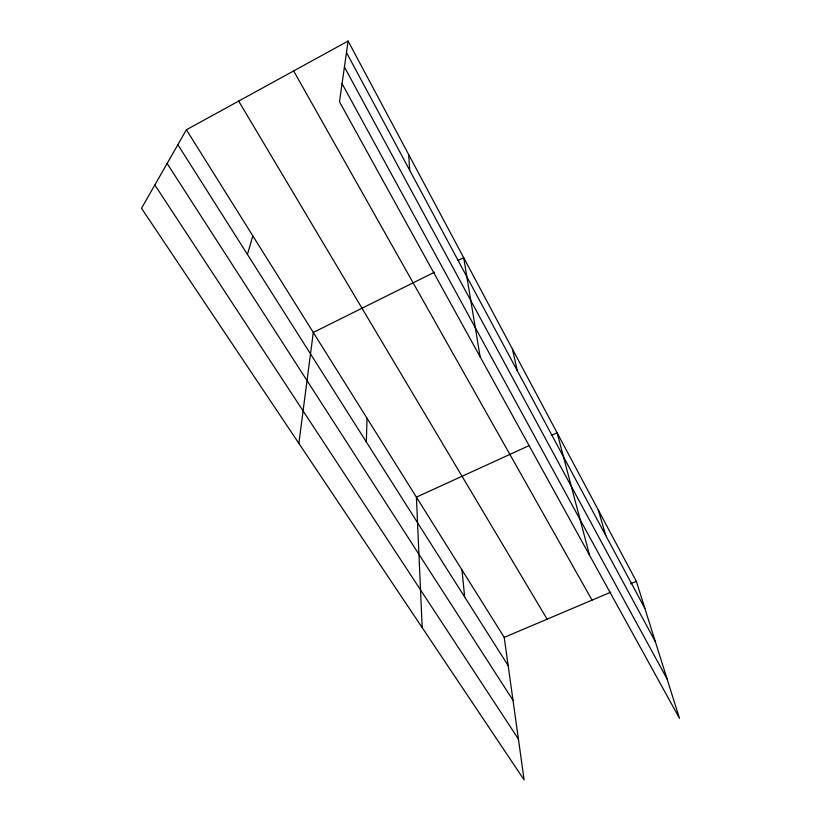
<?xml version="1.0" encoding="UTF-8"?>
<svg xmlns="http://www.w3.org/2000/svg" width="821" height="821" viewBox="0 0 821 821"><rect width="100%" height="100%" fill="white"/><g stroke="black" fill="none" stroke-linecap="round" stroke-linejoin="round"><path stroke-width="1.23" d="M366.34 441.944L367.008 418.228M298.865 443.371L313.294 332.443L434.473 272.213M348.114 41.05L339.484 101.763L679.48 718.324L636.347 581.34L348.114 41.05L186.398 129.769L141.52 208.277L524.126 779.95L504.217 637.383L186.398 129.769M247.429 254.407L252.827 235.873M458.067 260.473L463.68 257.681L480.141 356.827M529.463 445.464L416.411 497.136L422.179 627.613M551.363 435.458L557.12 432.821L589.55 555.242M504.217 637.383L610.701 592.218M630.518 583.813L636.347 581.34M154.841 184.961L518.42 739.074M167.125 163.471L513.012 700.323M177.859 144.701L508.158 665.595M238.665 101.096L547.125 619.178M293.641 70.934L592.044 600.13M342.059 83.639L667.083 678.936M344.43 67.004L655.353 641.683M346.483 52.534L644.854 608.361M598.304 510.015L605.816 535.641M512.407 349.007L517.302 370.743M462.007 569.959L464.655 596.99M408.694 154.615L409.7 170.306"/></g></svg>
